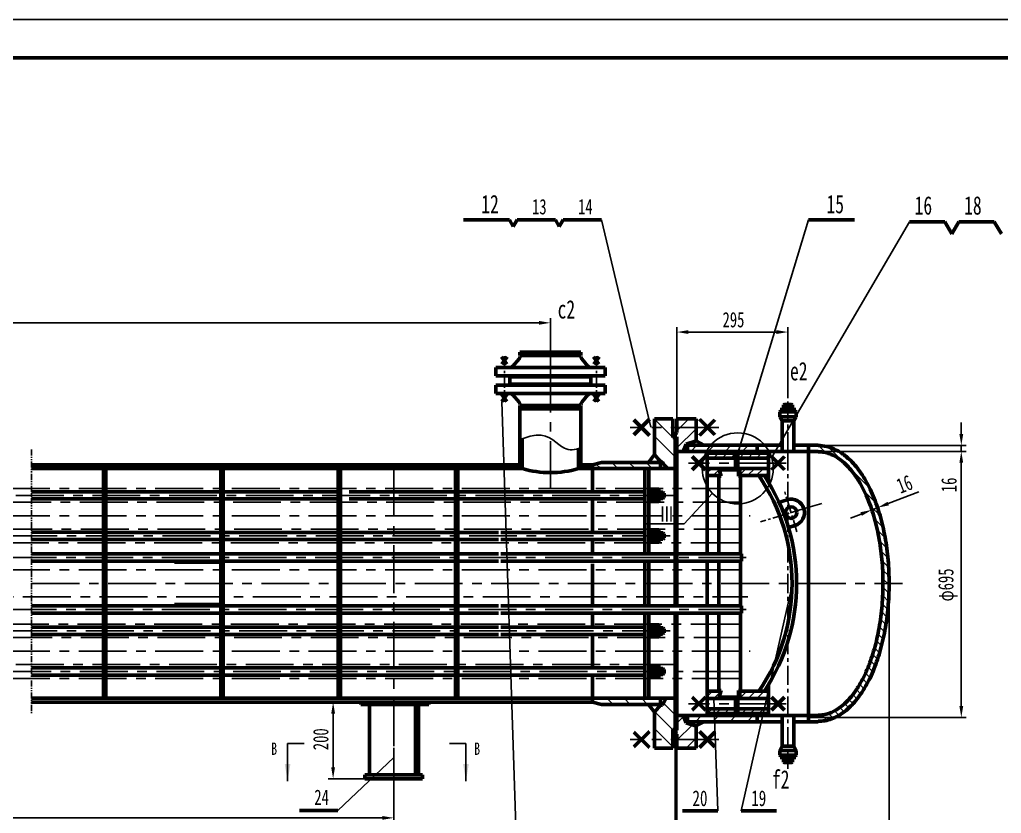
# Model space of a CAD drawing. Header units: millimetres. Extents: x 23903 to 90356, y -5632 to 81432.
# Drawn here: x 27561 to 30123, y 51936 to 54009 of the extents above; entities that cross this region are included whole.
import ezdxf

# ---------------------------------------------------------------- set-up
doc = ezdxf.new("R2010")
doc.units = ezdxf.units.MM
for name, pattern in [('CENTER', [50.8, 31.75, -6.35, 6.35, -6.35]), ('CENTERX2', [4, 2.5, -0.5, 0.5, -0.5]), ('PHANTOM2', [31.75, 15.875, -3.175, 3.175, -3.175, 3.175, -3.175])]:
    doc.linetypes.add(name, pattern=pattern)
doc.layers.get('0').update_dxf_attribs({"lineweight": 60})
doc.layers.get('DEFPOINTS').update_dxf_attribs({"color": 6, "linetype": 'PHANTOM2', "lineweight": 25})
doc.layers.add('CCX', color=3, linetype='Continuous', lineweight=25)
doc.layers.add('DD', color=4, linetype='CENTER', lineweight=25)
doc.styles.add('HZ', font='SIMFANG.TTF', dxfattribs={"width": 0.7})
doc.styles.add('HZ123', font='SIMFANG.TTF', dxfattribs={"width": 0.7, "height": 2.5})
doc.dimstyles.new('ISO-25', dxfattribs={"dimscale": 10, "dimtxt": 4, "dimasz": 3, "dimexe": 1.25, "dimexo": 0, "dimgap": 1.2, "dimtad": 0, "dimdec": 0, "dimtxsty": 'HZ', "dimcen": 2.5, "dimadec": 0, "dimazin": 0, "dimtfac": 1, "dimtdec": 0, "dimtmove": 0, "dimatfit": 3, "dimfxl": 1, "dimarcsym": 0})
doc.dimstyles.new('ISO-25$0', dxfattribs={"dimscale": 10, "dimtxt": 4, "dimasz": 3, "dimexe": 1.25, "dimexo": 0, "dimgap": 1.2, "dimtad": 1, "dimdec": 0, "dimtxsty": 'HZ', "dimcen": 0, "dimclrd": 256, "dimclrt": 256, "dimadec": 0, "dimazin": 0, "dimtfac": 1, "dimtdec": 0, "dimtmove": 0, "dimatfit": 2, "dimfxl": 1, "dimlwd": -1, "dimarcsym": 0})
pattern_1 = [(45, (14806.855, 44000.87), (-11.22532, 11.22532), [])]

# ---------------------------------------------------------------- blocks, each defined once
blk = doc.blocks.new('*D223')
at = {"layer": 'CCX', "color": 0, "lineweight": -2}
for p, q in [((28462.5, 52226.5), (28366.9, 52226.5)), ((28462.5, 52026.5), (28366.9, 52026.5))]:
    blk.add_line(p, q, dxfattribs=at)
at = {"layer": 'CCX'}
blk.add_line((28379.4, 52056.5), (28379.4, 52196.5), dxfattribs=at)
for points in [[(28374.4, 52196.5), (28384.4, 52196.5), (28379.4, 52226.5)], [(28374.4, 52056.5), (28384.4, 52056.5), (28379.4, 52026.5)]]:
    blk.add_solid(points, dxfattribs=at)
at = {"layer": 'DEFPOINTS', "color": 0}
for p in [(28379.4, 52226.5), (28462.5, 52226.5), (28462.5, 52026.5)]:
    blk.add_point(p, dxfattribs=at)
at = {"layer": 'CCX', "insert": (28347.4, 52129.6), "char_height": 40, "attachment_point": 5, "rotation": 90, "style": 'HZ'}
blk.add_mtext('200', dxfattribs=at)
blk = doc.blocks.new('*D225')
at = {"layer": 'CCX', "color": 0, "lineweight": -2}
for p, q in [((29276.5, 52966.5), (29276.5, 53205.5)), ((29566.5, 53020), (29566.5, 53205.5))]:
    blk.add_line(p, q, dxfattribs=at)
at = {"layer": 'CCX'}
blk.add_line((29306.5, 53193), (29536.5, 53193), dxfattribs=at)
for points in [[(29306.5, 53198), (29306.5, 53188), (29276.5, 53193)], [(29536.5, 53198), (29536.5, 53188), (29566.5, 53193)]]:
    blk.add_solid(points, dxfattribs=at)
at = {"layer": 'DEFPOINTS', "color": 0}
for p in [(29566.5, 53193), (29566.5, 53020), (29276.5, 52966.5)]:
    blk.add_point(p, dxfattribs=at)
at = {"layer": 'CCX', "insert": (29424.3, 53225), "char_height": 40, "attachment_point": 5, "style": 'HZ'}
blk.add_mtext('295', dxfattribs=at)
blk = doc.blocks.new('*D210')
at = {"layer": 'CCX', "color": 0, "lineweight": -2}
for p, q in [((29620.5, 52881.5), (30031.4, 52881.5)), ((29620.5, 52186.5), (30031.4, 52186.5))]:
    blk.add_line(p, q, dxfattribs=at)
at = {"layer": 'CCX'}
blk.add_line((30018.9, 52216.5), (30018.9, 52851.5), dxfattribs=at)
for points in [[(30013.9, 52851.5), (30023.9, 52851.5), (30018.9, 52881.5)], [(30013.9, 52216.5), (30023.9, 52216.5), (30018.9, 52186.5)]]:
    blk.add_solid(points, dxfattribs=at)
at = {"layer": 'DEFPOINTS', "color": 0}
for p in [(29620.5, 52881.5), (30018.9, 52881.5), (29620.5, 52186.5)]:
    blk.add_point(p, dxfattribs=at)
at = {"layer": 'CCX', "insert": (29983.9, 52532.6), "char_height": 40, "attachment_point": 5, "rotation": 90, "style": 'HZ'}
blk.add_mtext('φ695', dxfattribs=at)
blk = doc.blocks.new('*D227')
at = {"layer": 'CCX', "color": 0, "lineweight": -2}
for p, q in [((29830.5, 52536.5), (29830.5, 51776.8)), ((29276.5, 52153.5), (29276.5, 51776.8))]:
    blk.add_line(p, q, dxfattribs=at)
at = {"layer": 'CCX'}
blk.add_line((29306.5, 51789.3), (29800.5, 51789.3), dxfattribs=at)
for points in [[(29306.5, 51794.3), (29306.5, 51784.3), (29276.5, 51789.3)], [(29800.5, 51794.3), (29800.5, 51784.3), (29830.5, 51789.3)]]:
    blk.add_solid(points, dxfattribs=at)
at = {"layer": 'DEFPOINTS', "color": 0}
for p in [(29830.5, 52536.5), (29276.5, 52153.5), (29830.5, 51789.3)]:
    blk.add_point(p, dxfattribs=at)
at = {"layer": 'CCX', "insert": (29538.9, 51821.3), "char_height": 40, "attachment_point": 5, "style": 'HZ'}
blk.add_mtext('596', dxfattribs=at)
blk = doc.blocks.new('*D228')
at = {"layer": 'CCX', "color": 0, "lineweight": -2}
for p, q in [((29272, 52155), (29272, 51776.8)), ((29276.5, 52153.5), (29276.5, 51776.8))]:
    blk.add_line(p, q, dxfattribs=at)
at = {"layer": 'CCX'}
for p, q in [((29242, 51789.3), (29136.4, 51789.3)), ((29276.5, 51789.3), (29272, 51789.3)), ((29306.5, 51789.3), (29336.5, 51789.3))]:
    blk.add_line(p, q, dxfattribs=at)
for points in [[(29242, 51794.3), (29242, 51784.3), (29272, 51789.3)], [(29306.5, 51794.3), (29306.5, 51784.3), (29276.5, 51789.3)]]:
    blk.add_solid(points, dxfattribs=at)
at = {"layer": 'DEFPOINTS', "color": 0}
for p in [(29272, 52155), (29276.5, 52153.5), (29272, 51789.3)]:
    blk.add_point(p, dxfattribs=at)
at = {"layer": 'CCX', "insert": (29174.2, 51821.3), "char_height": 40, "attachment_point": 5, "style": 'HZ'}
blk.add_mtext('4.5', dxfattribs=at)
blk = doc.blocks.new('*D206')
at = {"layer": 'CCX'}
for p, q in [((29828.4, 52745.1), (29908, 52775.8)), ((29785.4, 52728.6), (29800.4, 52734.3)), ((29757.4, 52717.8), (29729.4, 52707))]:
    blk.add_line(p, q, dxfattribs=at)
at = {"layer": 'CCX', "color": 0, "lineweight": -2}
for p, q in [((29800.4, 52734.3), (29804.9, 52722.7)), ((29785.4, 52728.6), (29789.9, 52716.9))]:
    blk.add_line(p, q, dxfattribs=at)
at = {"layer": 'CCX'}
for points in [[(29826.6, 52749.8), (29830.2, 52740.5), (29800.4, 52734.3)], [(29755.6, 52722.5), (29759.2, 52713.1), (29785.4, 52728.6)]]:
    blk.add_solid(points, dxfattribs=at)
at = {"layer": 'DEFPOINTS', "color": 0}
for p in [(29800.4, 52734.3), (29800.4, 52734.3), (29785.4, 52728.6)]:
    blk.add_point(p, dxfattribs=at)
at = {"layer": 'CCX', "insert": (29870.7, 52795.7), "char_height": 40, "attachment_point": 5, "rotation": 21.076, "style": 'HZ'}
blk.add_mtext('16', dxfattribs=at)
blk = doc.blocks.new('*D222')
at = {"layer": 'CCX'}
for p, q in [((30018.9, 52926.5), (30018.9, 52956.5)), ((30018.9, 52896.5), (30018.9, 52881.5)), ((30018.9, 52851.5), (30018.9, 52766.2))]:
    blk.add_line(p, q, dxfattribs=at)
at = {"layer": 'CCX', "color": 0, "lineweight": -2}
for p, q in [((29620.5, 52896.5), (30031.4, 52896.5)), ((29620.5, 52881.5), (30031.4, 52881.5))]:
    blk.add_line(p, q, dxfattribs=at)
at = {"layer": 'CCX'}
for points in [[(30013.9, 52926.5), (30023.9, 52926.5), (30018.9, 52896.5)], [(30013.9, 52851.5), (30023.9, 52851.5), (30018.9, 52881.5)]]:
    blk.add_solid(points, dxfattribs=at)
at = {"layer": 'DEFPOINTS', "color": 0}
for p in [(29620.5, 52896.5), (30018.9, 52896.5), (29620.5, 52881.5)]:
    blk.add_point(p, dxfattribs=at)
at = {"layer": 'CCX', "insert": (29986.9, 52793.9), "char_height": 40, "attachment_point": 5, "rotation": 90, "style": 'HZ'}
blk.add_mtext('16', dxfattribs=at)
blk = doc.blocks.new('*D233')
at = {"layer": 'CCX', "color": 0, "lineweight": -2}
for p, q in [((25535.5, 53159.6), (25535.5, 53229.6)), ((28946.5, 53032.5), (28946.5, 53229.6))]:
    blk.add_line(p, q, dxfattribs=at)
at = {"layer": 'CCX'}
blk.add_line((25565.5, 53217.1), (28916.5, 53217.1), dxfattribs=at)
for points in [[(25565.5, 53222.1), (25565.5, 53212.1), (25535.5, 53217.1)], [(28916.5, 53222.1), (28916.5, 53212.1), (28946.5, 53217.1)]]:
    blk.add_solid(points, dxfattribs=at)
at = {"layer": 'DEFPOINTS', "color": 0}
for p in [(28946.5, 53217.1), (25535.5, 53159.6), (28946.5, 53032.5)]:
    blk.add_point(p, dxfattribs=at)
at = {"layer": 'CCX', "insert": (27375.5, 53249.1), "char_height": 40, "attachment_point": 5, "style": 'HZ'}
blk.add_mtext('5100', dxfattribs=at)
blk = doc.blocks.new('*D234')
at = {"layer": 'CCX', "color": 0, "lineweight": -2}
for p, q in [((25202.5, 52095.3), (25202.5, 51911.8)), ((28537.5, 52106.8), (28537.5, 51911.8))]:
    blk.add_line(p, q, dxfattribs=at)
at = {"layer": 'CCX'}
blk.add_line((25232.5, 51924.3), (28507.5, 51924.3), dxfattribs=at)
for points in [[(25232.5, 51929.3), (25232.5, 51919.3), (25202.5, 51924.3)], [(28507.5, 51929.3), (28507.5, 51919.3), (28537.5, 51924.3)]]:
    blk.add_solid(points, dxfattribs=at)
at = {"layer": 'DEFPOINTS', "color": 0}
for p in [(25202.5, 52095.3), (28537.5, 52106.8), (28537.5, 51924.3)]:
    blk.add_point(p, dxfattribs=at)
at = {"layer": 'CCX', "insert": (27044.7, 51956.3), "char_height": 40, "attachment_point": 5, "style": 'HZ'}
blk.add_mtext('5025', dxfattribs=at)

msp = doc.modelspace()

# ---------------------------------------------------------------- hatches: boundary and pattern name
at = {"layer": 'CCX'}
h = msp.add_hatch(dxfattribs=at)
h.set_pattern_fill('ANSI31', color=256, scale=10, angle=90, style=0)
h.set_pattern_definition([(135, (-102.95, 835.698), (-22.45064, -22.45064), [])])
h.paths.add_polyline_path([(29272, 52918), (29266, 52918), (29266, 52944), (29218, 52944), (29218, 52873), (29234, 52854.5), (29239.1, 52854.5), (29249, 52836.5), (29272, 52836.5)])
h.paths.add_polyline_path([(29266, 52966.5), (29218, 52966.5), (29218, 52944), (29266, 52944)])
h.paths.add_polyline_path([(29234, 52852.5), (29080, 52852.5), (29056, 52846.5), (29056, 52836.5), (29234, 52836.5)])
h.paths.add_polyline_path([(29234, 52236.5), (29056, 52236.5), (29056, 52226.5), (29080, 52220.5), (29234, 52220.5)])
h.paths.add_polyline_path([(29272, 52236.5), (29249, 52236.5), (29239.1, 52218.5), (29234, 52218.5), (29218, 52199.9), (29218, 52129), (29266, 52129), (29266, 52155), (29272, 52155)])
h.paths.add_polyline_path([(29266, 52129), (29218, 52129), (29218, 52106.5), (29266, 52106.5)])
h = msp.add_hatch(dxfattribs=at)
h.set_pattern_fill('ANSI31', color=256, scale=10, style=0)
h.set_pattern_definition([(45, (-102.95, 835.698), (-22.45064, 22.45064), [])])
h.paths.add_polyline_path([(29326.5, 52129), (29276.5, 52129), (29276.5, 52106.5), (29326.5, 52106.5)])
h.paths.add_polyline_path([(29326.5, 52164.5), (29300.9, 52172.5), (29293.2, 52191.4), (29276.5, 52191.4), (29276.5, 52153.5), (29270.5, 52153.5), (29270.5, 52148.5), (29276.5, 52142.5), (29276.5, 52129), (29326.5, 52129)])
h.paths.add_polyline_path([(29374.6, 52191.4), (29304.5, 52191.4), (29304.5, 52175.4), (29375.1, 52175.4)])
h.paths.add_polyline_path([(29486.5, 52191.4), (29374.6, 52191.4), (29375.1, 52175.4), (29486.5, 52175.4)])
h.paths.add_polyline_path([(29326.5, 52966.5), (29276.5, 52966.5), (29276.5, 52944), (29326.5, 52944)])
h.paths.add_polyline_path([(29326.5, 52944), (29276.5, 52944), (29276.5, 52930.5), (29270.5, 52924.5), (29270.5, 52919.5), (29276.5, 52919.5), (29276.5, 52881.5), (29293.2, 52881.5), (29300.9, 52900.5), (29326.5, 52908.5)])
h.paths.add_polyline_path([(29365.1, 52897.5), (29304.5, 52897.5), (29304.5, 52881.5), (29354, 52881.5, -0.052558)])
h.paths.add_polyline_path([(29486.5, 52897.5), (29365.1, 52897.5, 0.052558), (29354, 52881.5), (29486.5, 52881.5)])
h = msp.add_hatch(dxfattribs=at)
h.set_pattern_fill('ANSI31', color=256, scale=5, angle=90, style=0)
h.set_pattern_definition([(135, (-102.951, 835.698), (-11.22532, -11.22532), [])])
edge = h.paths.add_edge_path()
edge.add_spline(control_points=[(29645.5, 52192.5), (29650, 52192.5), (29654.5, 52192.9), (29668.2, 52195.1), (29677.5, 52198.3), (29692.8, 52206.2), (29699, 52210.2), (29711, 52219.5), (29716.9, 52224.9), (29728.5, 52237.1), (29734.1, 52243.8), (29744.9, 52258.7), (29750.2, 52266.8), (29760.1, 52284.1), (29764.9, 52293.4), (29773.8, 52313), (29778, 52323.3), (29787.7, 52350.4), (29792.9, 52367.8), (29801.6, 52404), (29805.2, 52422.9), (29810.7, 52461.7), (29812.6, 52481.5), (29814.6, 52521.6), (29814.7, 52541.9), (29813.3, 52582.1), (29811.6, 52602.1), (29806.7, 52641.1), (29803.4, 52660.2), (29795.1, 52696.9), (29790.2, 52714.5), (29778.9, 52747.7), (29772.6, 52763.3), (29758.7, 52792), (29751.1, 52805.1), (29735, 52828.4), (29726.5, 52838.5), (29711.5, 52853.1), (29705.1, 52858.3), (29692.2, 52867.2), (29685.6, 52870.7), (29674.2, 52875.5), (29669.4, 52877.1), (29659.7, 52879.4), (29654.9, 52880.1), (29648.5, 52880.4), (29647, 52880.5), (29645.5, 52880.5)], knot_values=[0, 0, 0, 0, 0.082756, 0.082756, 0.253847, 0.253847, 0.369412, 0.369412, 0.484977, 0.484977, 0.600542, 0.600542, 0.716108, 0.716108, 0.831673, 0.831673, 0.947238, 0.947238, 1.121518, 1.121518, 1.295799, 1.295799, 1.470079, 1.470079, 1.64436, 1.64436, 1.81864, 1.81864, 1.992921, 1.992921, 2.167201, 2.167201, 2.341482, 2.341482, 2.515762, 2.515762, 2.690043, 2.690043, 2.812545, 2.812545, 2.935048, 2.935048, 3.024275, 3.024275, 3.113502, 3.113502, 3.141593, 3.141593, 3.141593, 3.141593], degree=3, periodic=0)
edge.add_spline(control_points=[(29645.5, 52176.5), (29651.3, 52176.5), (29657.1, 52177), (29668.7, 52179.1), (29674.4, 52180.6), (29685.7, 52184.7), (29691.3, 52187.3), (29707.1, 52196), (29717.1, 52203.4), (29736.1, 52221.2), (29745.2, 52231.7), (29762.3, 52255.6), (29770.4, 52269.1), (29785.3, 52298.7), (29792, 52314.7), (29804, 52348.8), (29809.2, 52366.8), (29818, 52404.3), (29821.6, 52423.8), (29827, 52463.7), (29828.8, 52484.2), (29830.7, 52525.3), (29830.7, 52546.1), (29829, 52587.2), (29827.2, 52607.7), (29821.9, 52647.6), (29818.3, 52667.2), (29809.6, 52704.8), (29804.4, 52722.8), (29792.5, 52757), (29785.8, 52773.1), (29771, 52802.8), (29763, 52816.4), (29745.6, 52840.8), (29736.4, 52851.5), (29719.4, 52867.4), (29712, 52873.3), (29696.6, 52883.1), (29688.7, 52887.1), (29672.5, 52893.1), (29664.3, 52895), (29652.5, 52896.3), (29649, 52896.5), (29645.5, 52896.5)], knot_values=[0, 0, 0, 0, 0.089618, 0.089618, 0.179236, 0.179236, 0.268854, 0.268854, 0.438635, 0.438635, 0.608415, 0.608415, 0.782984, 0.782984, 0.957552, 0.957552, 1.132121, 1.132121, 1.30669, 1.30669, 1.481258, 1.481258, 1.655827, 1.655827, 1.830395, 1.830395, 2.004964, 2.004964, 2.179532, 2.179532, 2.354101, 2.354101, 2.52867, 2.52867, 2.703238, 2.703238, 2.831403, 2.831403, 2.959567, 2.959567, 3.087732, 3.087732, 3.141593, 3.141593, 3.141593, 3.141593], degree=3, periodic=0)
h = msp.add_hatch(dxfattribs=at)
h.set_pattern_fill('ANSI31', color=256, scale=5, style=0)
h.set_pattern_definition(pattern_1)
h.paths.add_polyline_path([(29392, 52255), (29356, 52255), (29356, 52236), (29430, 52236), (29430, 52239.5), (29387, 52239.5)])
h.paths.add_polyline_path([(29430, 52209), (29356, 52209), (29356, 52196.5), (29430, 52196.5)])
h.paths.add_polyline_path([(29430, 52876.5), (29356, 52876.5), (29356, 52864), (29430, 52864)])
h.paths.add_polyline_path([(29387, 52833.5), (29430, 52833.5), (29430, 52837), (29356, 52837), (29356, 52818), (29392, 52818)])
h = msp.add_hatch(dxfattribs=at)
h.set_pattern_fill('ANSI31', color=256, scale=5, style=0)
h.set_pattern_definition(pattern_1)
h.paths.add_polyline_path([(29515.5, 52876.5), (29435.5, 52876.5), (29435.5, 52864), (29515.5, 52864)])
h.paths.add_polyline_path([(29515.5, 52837), (29465.5, 52837), (29465.5, 52818), (29515.5, 52818)])
h.paths.add_polyline_path([(29465.5, 52837), (29435.5, 52837), (29435.5, 52835.5), (29440.5, 52835.5), (29440.5, 52818), (29465.5, 52818)])
h.paths.add_polyline_path([(29515.5, 52209), (29435.5, 52209), (29435.5, 52196.5), (29515.5, 52196.5)])
h.paths.add_polyline_path([(29515.5, 52255), (29465.5, 52255), (29465.5, 52236), (29515.5, 52236)])
h.paths.add_polyline_path([(29465.5, 52255), (29440.5, 52255), (29440.5, 52237.5), (29435.5, 52237.5), (29435.5, 52236), (29465.5, 52236)])

# ---------------------------------------------------------------- linework, layer by layer
for p, q in [((24153.4, 53908.9), (32213.4, 53908.9)), ((28719.5, 53486), (28839.5, 53486)), ((28839.5, 53486), (28849.6, 53468.5)), ((28849.6, 53468.5), (28859.7, 53486)), ((28859.7, 53486), (28959.7, 53486)), ((28959.7, 53486), (28969.8, 53468.5)), ((28969.8, 53468.5), (28979.9, 53486)), ((28979.9, 53486), (29079.9, 53486)), ((29620.5, 53486), (29740.5, 53486)), ((29976, 53480.8), (29994.3, 53449.1)), ((30012.6, 53480.8), (29994.3, 53449.1)), ((30105.1, 53480.8), (30123.5, 53449.1)), ((28867, 53140.4), (29026, 53140.4)), ((28867, 53140.4), (28867, 53131.5)), ((29026, 53140.4), (29026, 53131.5)), ((28819.1, 53128.2), (28833.1, 53109.3)), ((28834, 53128.4), (28819.8, 53109.3)), ((28848.5, 53104), (28864.6, 53123.1)), ((28867, 53131.5), (29026, 53131.5)), ((29044.4, 53104), (29028.3, 53123.1)), ((29059, 53128.4), (29073.1, 53109.3)), ((29073.9, 53128.2), (29059.8, 53109.3)), ((29089, 53100.5), (28804, 53100.5)), ((28804, 53078.5), (28804, 53100.5)), ((29089, 53078.5), (29089, 53100.5)), ((28804, 53078.5), (29089, 53078.5)), ((28841, 53076.5), (28841, 53078.5)), ((28841, 53076.5), (29052, 53076.5)), ((28841, 53076.5), (28841, 53056.5)), ((29052, 53076.5), (29052, 53078.5)), ((29052, 53076.5), (29052, 53056.5)), ((28804, 53054.5), (28804, 53032.5)), ((28804, 53054.5), (29089, 53054.5)), ((28841, 53056.5), (29052, 53056.5)), ((28841, 53056.5), (28841, 53054.5)), ((28841, 53056.5), (28841, 53054.5)), ((29052, 53056.5), (29052, 53054.5)), ((29089, 53054.5), (29089, 53032.5)), ((29089, 53032.5), (28804, 53032.5)), ((28819.1, 53030.5), (28833.1, 53011.6)), ((28834, 53030.7), (28819.8, 53011.6)), ((28848.5, 53028.9), (28864.6, 53009.9)), ((29044.4, 53028.9), (29028.3, 53009.9)), ((29059, 53030.7), (29073.1, 53011.6)), ((29073.9, 53030.5), (29059.8, 53011.6)), ((28867, 53001.5), (28867, 52836.5)), ((28867, 53001.5), (29026, 53001.5)), ((28867, 52992.6), (29026, 52992.6)), ((29026, 53001.5), (29026, 52836.5)), ((29546.8, 52986.5), (29545, 52984.8)), ((29546.8, 52986.5), (29586.2, 52986.5)), ((29550.2, 52995.1), (29554.5, 52995.1)), ((29550.2, 52995.1), (29566.5, 52995.1)), ((29550.2, 52986.5), (29550.2, 52995.1)), ((29554.5, 52995.1), (29554.5, 53002.8)), ((29557.5, 53003.7), (29575.5, 53003.7)), ((29560.5, 53002.8), (29560.5, 52995.1)), ((29582.8, 52995.1), (29566.5, 52995.1)), ((29572.5, 53002.8), (29572.5, 52995.1)), ((29578.5, 52995.1), (29578.5, 53002.8)), ((29582.8, 52995.1), (29578.5, 52995.1)), ((29582.8, 52986.5), (29582.8, 52995.1)), ((29586.2, 52986.5), (29587.9, 52984.8)), ((29205.2, 52965.2), (29164.4, 52924.5)), ((29205.2, 52922.8), (29164.4, 52963.5)), ((29218, 52966.5), (29218, 52873)), ((29266, 52966.5), (29218, 52966.5)), ((29266, 52966.5), (29266, 52918)), ((29276.5, 52966.5), (29326.5, 52966.5)), ((29276.5, 52966.5), (29276.5, 52930.5)), ((29326.5, 52966.5), (29326.5, 52908.5)), ((29335.3, 52965.2), (29376, 52924.5)), ((29335.3, 52922.8), (29376, 52963.5)), ((29545, 52984.8), (29587.9, 52984.8)), ((29545, 52984.8), (29545, 52972)), ((29545, 52972), (29587.9, 52972)), ((29551, 52960.8), (29545, 52972)), ((29581.9, 52960.8), (29587.9, 52972)), ((29587.9, 52984.8), (29587.9, 52972)), ((29551, 52960.8), (29581.9, 52960.8)), ((29551, 52960.8), (29551, 52881.3)), ((29581.9, 52960.8), (29581.9, 52881.5)), ((28873, 52914.7), (28873, 52836.5)), ((29272, 52918), (29266, 52918)), ((29270.5, 52924.5), (29276.5, 52930.5)), ((29270.5, 52924.5), (29270.5, 52918)), ((29276.5, 52919.5), (29270.5, 52919.5)), ((29272, 52919.5), (29272, 52536.5)), ((29276.5, 52919.5), (29276.5, 52536.5)), ((29020, 52888.7), (29020, 52836.5)), ((29276.5, 52886.5), (29272, 52886.5)), ((29300.9, 52900.5), (29293.2, 52881.5)), ((29300.9, 52900.5), (29295.2, 52886.5)), ((29300.9, 52900.5), (29327.4, 52908.8)), ((29551, 52897.5), (29304.5, 52897.5)), ((29304.5, 52897.5), (29304.5, 52881.5)), ((29327.1, 52908.7), (29347.5, 52897.5)), ((29486.5, 52897.5), (29486.5, 52876.5)), ((29645.5, 52897.5), (29581.9, 52897.5)), ((29620.5, 52896.5), (29620.5, 52176.5)), ((29218, 52873), (29202.2, 52852.5)), ((29234, 52854.5), (29218, 52873)), ((29645.5, 52881.5), (29276.5, 52881.5)), ((29316.9, 52833.4), (29351.1, 52867.6)), ((29351.1, 52833.4), (29316.9, 52867.6)), ((29356, 52876.5), (29430, 52876.5)), ((29356, 52616.9), (29356, 52876.5)), ((29356, 52864), (29430, 52864)), ((29430, 52833.5), (29430, 52876.5)), ((29435.5, 52876.5), (29515.5, 52876.5)), ((29435.5, 52876.5), (29435.5, 52833.5)), ((29435.5, 52864), (29515.5, 52864)), ((29515.5, 52876.5), (29515.5, 52801.2)), ((29523.4, 52833.4), (29557.7, 52867.6)), ((29557.7, 52833.4), (29523.4, 52867.6)), ((27592.3, 52846.5), (28867, 52846.5)), ((27592.3, 52836.5), (28873, 52836.5)), ((27780.5, 52835), (27780.5, 52659.8)), ((27780.5, 52834.5), (27780.5, 52239)), ((27780.5, 52834.5), (27780.5, 52239)), ((27780.5, 52834.5), (27786.5, 52834.5)), ((27780.5, 52834.5), (27780.5, 52239)), ((27780.5, 52834.5), (27780.5, 52239)), ((27786.5, 52834.5), (27786.5, 52239)), ((27786.5, 52834.5), (27786.5, 52239)), ((27786.5, 52834.5), (27786.5, 52239)), ((27786.5, 52834.5), (27786.5, 52239)), ((28086.5, 52835), (28086.5, 52659.8)), ((28086.5, 52834.5), (28086.5, 52239)), ((28086.5, 52834.5), (28086.5, 52239)), ((28086.5, 52834.5), (28092.5, 52834.5)), ((28086.5, 52834.5), (28086.5, 52239)), ((28086.5, 52834.5), (28086.5, 52239)), ((28092.5, 52834.5), (28092.5, 52239)), ((28092.5, 52834.5), (28092.5, 52239)), ((28092.5, 52834.5), (28092.5, 52239)), ((28092.5, 52834.5), (28092.5, 52239)), ((28392.5, 52835), (28392.5, 52659.8)), ((28392.5, 52834.5), (28392.5, 52239)), ((28392.5, 52834.5), (28392.5, 52239)), ((28392.5, 52834.5), (28392.5, 52239)), ((28392.5, 52834.5), (28392.5, 52239)), ((28398.5, 52834.5), (28398.5, 52239)), ((28398.5, 52834.5), (28398.5, 52239)), ((28398.5, 52834.5), (28398.5, 52239)), ((28398.5, 52834.5), (28398.5, 52239)), ((28698.5, 52834.5), (28698.5, 52239)), ((28698.5, 52834.5), (28698.5, 52239)), ((28698.5, 52834.5), (28698.5, 52239)), ((28698.5, 52834.5), (28698.5, 52239)), ((28698.5, 52834.5), (28698.5, 52239)), ((28704.5, 52834.5), (28704.5, 52239)), ((28704.5, 52834.5), (28704.5, 52239)), ((28704.5, 52834.5), (28704.5, 52239)), ((28704.5, 52834.5), (28704.5, 52239)), ((28704.5, 52834.5), (28704.5, 52239)), ((28867, 52846.5), (28715.4, 52846.5)), ((28873, 52836.5), (28715.4, 52836.5)), ((29272, 52836.5), (29020, 52836.5)), ((29020, 52836.5), (29272, 52836.5)), ((29020, 52836.5), (29056, 52836.5)), ((29056, 52846.5), (29026, 52846.5)), ((29026, 52846.5), (29056, 52846.5)), ((29056, 52846.5), (29026, 52846.5)), ((29026, 52846.5), (29056, 52846.5)), ((29056, 52846.5), (29026, 52846.5)), ((29026, 52846.5), (29056, 52846.5)), ((29056, 52846.5), (29080, 52852.5)), ((29056, 52846.5), (29080, 52852.5)), ((29056, 52846.5), (29056, 52836.5)), ((29056, 52846.5), (29056, 52836.5)), ((29056, 52836.5), (29056, 52776.1)), ((29080, 52852.5), (29234, 52852.5)), ((29193, 52669.7), (29193, 52836.5)), ((29203, 52659.8), (29203, 52836.5)), ((29234, 52854.5), (29239.1, 52854.5)), ((29234, 52854.5), (29234, 52836.5)), ((29239.1, 52854.5), (29249, 52836.5)), ((29356, 52837), (29430, 52837)), ((29387, 52833.5), (29392.5, 52816.5)), ((29440.5, 52833.5), (29387, 52833.5)), ((29435.5, 52837), (29515.5, 52837)), ((29435.5, 52835.5), (29440.5, 52835.5)), ((29437.5, 52833.5), (29437.5, 52816.5)), ((29440.5, 52835.5), (29440.5, 52816.5)), ((28704.5, 52816.5), (28704.5, 52616.9)), ((29392, 52818), (29356, 52818)), ((29386.5, 52816.5), (29386.5, 52616.9)), ((29392.5, 52816.5), (29386.5, 52816.5)), ((29515.5, 52818), (29437.5, 52818)), ((29442.5, 52816.5), (29437.5, 52816.5)), ((29442.5, 52818), (29442.5, 52684.8)), ((29442.5, 52816.5), (29442.5, 52616.9)), ((29203, 52750.8), (29203, 52782.3)), ((29203, 52782.3), (29229.6, 52782.3)), ((29229.6, 52782.3), (29229.6, 52750.8)), ((27780.5, 52776.1), (27592.3, 52776.1)), ((27780.5, 52757.1), (27592.3, 52757.1)), ((27903.5, 52776.1), (27786.5, 52776.1)), ((27903.5, 52757.1), (27786.5, 52757.1)), ((28086.5, 52776.1), (27809.5, 52776.1)), ((28086.5, 52757.1), (27809.5, 52757.1)), ((28209.5, 52776.1), (28092.5, 52776.1)), ((28209.5, 52757.1), (28092.5, 52757.1)), ((28392.5, 52776.1), (28115.5, 52776.1)), ((28392.5, 52757.1), (28115.5, 52757.1)), ((28698.5, 52776.1), (28421.5, 52776.1)), ((28698.5, 52757.1), (28421.5, 52757.1)), ((28867, 52776.1), (28704.5, 52776.1)), ((28867, 52757.1), (28704.5, 52757.1)), ((29193, 52776.1), (28835.5, 52776.1)), ((29193, 52757.1), (28835.5, 52757.1)), ((29056, 52757.1), (29056, 52724.6)), ((29228.9, 52773.2), (29202.2, 52773.2)), ((29229.6, 52760), (29203, 52760)), ((29240.3, 52774.6), (29240.3, 52758.6)), ((29240.3, 52774.6), (29243, 52771.9)), ((29240.3, 52758.6), (29243, 52761.3)), ((29243, 52771.9), (29243, 52761.3)), ((29056, 52749), (29056, 52665.7)), ((29203, 52750.8), (29229.6, 52750.8)), ((29203, 52750.8), (29229.6, 52750.8)), ((29564.5, 52755), (29541.9, 52748.2)), ((29584.7, 52688), (29567.9, 52682.9)), ((27780.5, 52670), (27592.3, 52670)), ((27903.5, 52669.7), (27786.5, 52669.7)), ((28086.5, 52669.7), (27809.5, 52669.7)), ((28209.5, 52669.7), (28092.5, 52669.7)), ((28392.5, 52669.7), (28115.5, 52669.7)), ((28515.5, 52669.7), (28398.5, 52669.7)), ((28698.5, 52669.7), (28421.5, 52669.7)), ((28811, 52669.7), (28704.5, 52669.7)), ((28755, 52669.7), (28704.5, 52669.7)), ((28867, 52669.7), (28817, 52669.7)), ((28835.5, 52669.7), (29193, 52669.7)), ((29193, 52673), (29193, 52648)), ((29193, 52616.9), (29193, 52659.8)), ((29228.9, 52667.1), (29202.2, 52667.1)), ((29203, 52644.7), (29203, 52676.2)), ((29203, 52676.2), (29229.6, 52676.2)), ((29203, 52616.9), (29203, 52659.8)), ((29229.6, 52653.9), (29203, 52653.9)), ((29229.6, 52676.2), (29229.6, 52644.7)), ((29240.3, 52668.5), (29240.3, 52652.5)), ((29240.3, 52668.5), (29243, 52665.8)), ((29240.3, 52652.5), (29243, 52655.2)), ((29243, 52665.8), (29243, 52655.2)), ((29272, 52659.8), (29272, 52616.9)), ((29276.5, 52659.8), (29276.5, 52616.9)), ((29356, 52616.9), (29356, 52659.8)), ((29386.5, 52659.8), (29386.5, 52613.9)), ((29442.5, 52659.8), (29442.5, 52616.9)), ((29442.5, 52659.8), (29442.5, 52613.9)), ((27780.5, 52651), (27592.3, 52651)), ((27903.5, 52651), (27786.5, 52651)), ((28086.5, 52651), (27809.5, 52651)), ((28209.5, 52651), (28092.5, 52651)), ((28392.5, 52651), (28115.5, 52651)), ((28515.5, 52651), (28398.5, 52651)), ((28698.5, 52651), (28421.5, 52651)), ((28811, 52651), (28704.5, 52651)), ((28755, 52651), (28704.5, 52651)), ((28867, 52651), (28817, 52651)), ((28835.5, 52651), (29193, 52651)), ((29056, 52647), (29056, 52612.9)), ((29203, 52644.7), (29229.6, 52644.7)), ((29203, 52644.7), (29229.6, 52644.7)), ((27780.5, 52613.9), (27592.3, 52613.9)), ((27780.5, 52613.9), (27659.5, 52613.9)), ((28086.5, 52613.9), (27786.5, 52613.9)), ((28086.5, 52613.9), (27965.5, 52613.9)), ((28392.5, 52613.9), (28092.5, 52613.9)), ((28698.5, 52613.9), (28398.5, 52613.9)), ((28811, 52613.9), (28704.5, 52613.9)), ((29445.5, 52613.9), (28817, 52613.9)), ((29445.5, 52613.9), (29445.5, 52594.9)), ((27780.5, 52594.9), (27592.3, 52594.9)), ((27780.5, 52594.9), (27659.5, 52594.9)), ((28086.5, 52594.9), (27786.5, 52594.9)), ((28086.5, 52591.9), (27965.5, 52591.9)), ((28392.5, 52594.9), (28092.5, 52594.9)), ((28698.5, 52594.9), (28398.5, 52594.9)), ((28811, 52594.9), (28704.5, 52594.9)), ((29193, 52594.9), (28817, 52594.9)), ((29056, 52587.9), (29056, 52477.1)), ((29193, 52594.9), (29445.5, 52594.9)), ((29193, 52591.9), (29193, 52481.1)), ((29203, 52591.9), (29203, 52481.1)), ((29203, 52591.9), (29203, 52591.9)), ((29272, 52481.1), (29272, 52591.9)), ((29276.5, 52591.9), (29276.5, 52481.1)), ((29356, 52481.1), (29356, 52591.9)), ((29356, 52559.1), (29356, 52591.9)), ((29386.5, 52594.9), (29386.5, 52481.1)), ((29386.5, 52591.9), (29386.5, 52559.1)), ((29442.5, 52594.9), (29442.5, 52536.5)), ((29442.5, 52591.9), (29442.5, 52559.1)), ((29056, 52477.1), (29056, 52536.8)), ((29442.5, 52478.1), (29442.5, 52536.5)), ((29442.5, 52481.1), (29442.5, 52531.5)), ((27780.5, 52478.1), (27592.3, 52478.1)), ((27780.5, 52478.1), (27659.5, 52478.1)), ((28086.5, 52478.1), (27786.5, 52478.1)), ((28086.5, 52481.1), (27965.5, 52481.1)), ((28392.5, 52478.1), (28092.5, 52478.1)), ((28698.5, 52478.1), (28398.5, 52478.1)), ((28811, 52478.1), (28704.5, 52478.1)), ((29193, 52478.1), (28817, 52478.1)), ((29193, 52478.1), (29445.5, 52478.1)), ((29203, 52481.1), (29203, 52481.1)), ((29445.5, 52459.1), (29445.5, 52478.1)), ((27780.5, 52459.1), (27592.3, 52459.1)), ((27780.5, 52459.1), (27659.5, 52459.1)), ((28086.5, 52459.1), (27786.5, 52459.1)), ((28086.5, 52459.1), (27965.5, 52459.1)), ((28392.5, 52459.1), (28092.5, 52459.1)), ((28698.5, 52459.1), (28398.5, 52459.1)), ((28811, 52459.1), (28704.5, 52459.1)), ((29445.5, 52459.1), (28817, 52459.1)), ((29056, 52418), (29056, 52459.1)), ((29193, 52456.1), (29193, 52413.2)), ((29203, 52456.1), (29203, 52413.2)), ((29272, 52155), (29272, 52459.1)), ((29272, 52413.2), (29272, 52456.1)), ((29276.5, 52459.1), (29276.5, 52153.5)), ((29276.5, 52413.2), (29276.5, 52456.1)), ((29356, 52332.7), (29356, 52456.1)), ((29356, 52456.1), (29356, 52413.2)), ((29386.5, 52413.2), (29386.5, 52459.1)), ((29386.5, 52456.1), (29386.5, 52332.7)), ((29442.5, 52413.2), (29442.5, 52459.1)), ((29442.5, 52413.2), (29442.5, 52456.1)), ((29442.5, 52332.7), (29442.5, 52456.1)), ((29442.5, 52413.2), (29442.5, 52456.1)), ((29193, 52399.9), (29193, 52424.9)), ((29203, 52428.2), (29203, 52396.7)), ((29203, 52428.2), (29229.6, 52428.2)), ((29203, 52428.2), (29229.6, 52428.2)), ((29229.6, 52396.7), (29229.6, 52428.2)), ((27780.5, 52422), (27592.3, 52422)), ((27780.5, 52403), (27592.3, 52403)), ((27903.5, 52422), (27786.5, 52422)), ((27903.5, 52403.3), (27786.5, 52403.3)), ((28086.5, 52422), (27809.5, 52422)), ((28086.5, 52403.3), (27809.5, 52403.3)), ((28209.5, 52422), (28092.5, 52422)), ((28209.5, 52403.3), (28092.5, 52403.3)), ((28392.5, 52422), (28115.5, 52422)), ((28392.5, 52403.3), (28115.5, 52403.3)), ((28515.5, 52422), (28398.5, 52422)), ((28515.5, 52403.3), (28398.5, 52403.3)), ((28698.5, 52422), (28421.5, 52422)), ((28698.5, 52403.3), (28421.5, 52403.3)), ((28811, 52422), (28704.5, 52422)), ((28755, 52422), (28704.5, 52422)), ((28811, 52403.3), (28704.5, 52403.3)), ((28755, 52403.3), (28704.5, 52403.3)), ((28867, 52422), (28817, 52422)), ((28867, 52403.3), (28817, 52403.3)), ((28835.5, 52422), (29193, 52422)), ((28835.5, 52403.3), (29193, 52403.3)), ((29056, 52316), (29056, 52399.3)), ((29193, 52403.3), (29193, 52236.5)), ((29228.9, 52405.9), (29202.2, 52405.9)), ((29229.6, 52419.1), (29203, 52419.1)), ((29240.3, 52404.5), (29240.3, 52420.5)), ((29240.3, 52420.5), (29243, 52417.8)), ((29240.3, 52404.5), (29243, 52407.2)), ((29243, 52407.2), (29243, 52417.8)), ((29203, 52396.7), (29203, 52236.5)), ((29203, 52396.7), (29229.6, 52396.7)), ((29356, 52196.5), (29356, 52388.2)), ((29386.5, 52388.2), (29386.5, 52255)), ((29442.5, 52256.5), (29442.5, 52388.2)), ((29056, 52315.9), (29056, 52348.3)), ((29203, 52322.2), (29203, 52290.7)), ((29203, 52322.2), (29229.6, 52322.2)), ((29203, 52322.2), (29229.6, 52322.2)), ((29229.6, 52290.7), (29229.6, 52322.2)), ((27780.5, 52316), (27592.3, 52316)), ((27780.5, 52297), (27592.3, 52297)), ((27903.5, 52316), (27786.5, 52316)), ((27903.5, 52297), (27786.5, 52297)), ((28086.5, 52316), (27809.5, 52316)), ((28086.5, 52297), (27809.5, 52297)), ((28209.5, 52316), (28092.5, 52316)), ((28209.5, 52297), (28092.5, 52297)), ((28392.5, 52316), (28115.5, 52316)), ((28392.5, 52297), (28115.5, 52297)), ((28515.5, 52316), (28398.5, 52316)), ((28515.5, 52297), (28398.5, 52297)), ((28698.5, 52316), (28421.5, 52316)), ((28698.5, 52297), (28421.5, 52297)), ((28867, 52316), (28704.5, 52316)), ((28867, 52297), (28704.5, 52297)), ((29193, 52316), (28835.5, 52316)), ((29193, 52297), (28835.5, 52297)), ((29056, 52236.5), (29056, 52296.9)), ((29228.9, 52299.9), (29202.2, 52299.9)), ((29229.6, 52313.1), (29203, 52313.1)), ((29240.3, 52298.5), (29240.3, 52314.5)), ((29240.3, 52314.5), (29243, 52311.8)), ((29240.3, 52298.5), (29243, 52301.2)), ((29243, 52301.2), (29243, 52311.8)), ((29203, 52290.7), (29229.6, 52290.7)), ((29515.5, 52196.5), (29515.5, 52271.7)), ((29392, 52255), (29356, 52255)), ((29392.5, 52256.5), (29386.5, 52256.5)), ((29387, 52239.5), (29392.5, 52256.5)), ((29442.5, 52256.5), (29437.5, 52256.5)), ((29437.5, 52239.5), (29437.5, 52256.5)), ((29515.5, 52255), (29437.5, 52255)), ((29440.5, 52237.5), (29440.5, 52256.5)), ((27592.3, 52236.5), (28864, 52236.5)), ((27592.3, 52226.5), (28858, 52226.5)), ((27780.5, 52239), (27786.5, 52239)), ((27780.5, 52239), (27786.5, 52239)), ((28086.5, 52239), (28092.5, 52239)), ((28086.5, 52239), (28092.5, 52239)), ((28392.5, 52239), (28398.5, 52239)), ((28392.5, 52239), (28398.5, 52239)), ((28452, 52220.5), (28452, 52226.5)), ((28629.4, 52220.5), (28452, 52220.5)), ((28474.5, 52220.5), (28474.5, 52036.5)), ((28594.5, 52220.5), (28594.5, 52036.5)), ((28602.5, 52220.5), (28602.5, 52036.5)), ((28629.4, 52220.5), (28629.4, 52226.5)), ((28698.5, 52239), (28704.5, 52239)), ((28698.5, 52239), (28704.5, 52239)), ((28698.5, 52239), (28704.5, 52239)), ((28698.5, 52239), (28704.5, 52239)), ((29056, 52236.5), (28715.4, 52236.5)), ((29056, 52226.5), (28715.4, 52226.5)), ((29116.5, 52236.5), (29020, 52236.5)), ((29020, 52236.5), (29272, 52236.5)), ((29272, 52236.5), (29040, 52236.5)), ((29056, 52236.5), (29056, 52226.5)), ((29056, 52226.5), (29080, 52220.5)), ((29080, 52220.5), (29234, 52220.5)), ((29218, 52199.9), (29202.2, 52220.5)), ((29234, 52218.5), (29218, 52199.9)), ((29234, 52218.5), (29234, 52236.5)), ((29234, 52218.5), (29239.1, 52218.5)), ((29239.1, 52218.5), (29249, 52236.5)), ((29351.1, 52239.6), (29316.9, 52205.4)), ((29316.9, 52239.6), (29351.1, 52205.4)), ((29356, 52236), (29430, 52236)), ((29440.5, 52239.5), (29387, 52239.5)), ((29430, 52239.5), (29430, 52196.5)), ((29435.5, 52196.5), (29435.5, 52239.5)), ((29435.5, 52237.5), (29440.5, 52237.5)), ((29435.5, 52236), (29515.5, 52236)), ((29557.7, 52239.6), (29523.4, 52205.4)), ((29523.4, 52239.6), (29557.7, 52205.4)), ((29218, 52106.5), (29218, 52199.9)), ((29356, 52209), (29430, 52209)), ((29356, 52196.5), (29430, 52196.5)), ((29435.5, 52209), (29515.5, 52209)), ((29435.5, 52196.5), (29515.5, 52196.5)), ((29486.5, 52175.4), (29486.5, 52196.5)), ((29645.5, 52192.5), (29645.5, 52191.4)), ((29218, 52106.5), (29218, 52187.8)), ((29276.5, 52186.5), (29272, 52186.5)), ((29276.5, 52186.5), (29272, 52186.5)), ((29566.5, 52191.4), (29276.5, 52191.4)), ((29300.9, 52172.5), (29293.2, 52191.4)), ((29300.9, 52172.5), (29327.4, 52164.2)), ((29304.5, 52175.4), (29304.5, 52191.4)), ((29551, 52175.4), (29304.5, 52175.4)), ((29327.1, 52164.3), (29347.5, 52175.4)), ((29551, 52111.7), (29551, 52191.4)), ((29645.5, 52191.4), (29566.5, 52191.4)), ((29581.9, 52111.7), (29581.9, 52191.4)), ((29645.5, 52175.4), (29581.9, 52175.4)), ((29645.5, 52176.5), (29645.5, 52175.4)), ((29205.2, 52150.2), (29164.4, 52109.5)), ((29205.2, 52150.2), (29164.4, 52109.5)), ((29205.2, 52107.8), (29164.4, 52148.5)), ((29205.2, 52107.8), (29164.4, 52148.5)), ((29272, 52155), (29266, 52155)), ((29266, 52106.5), (29266, 52155)), ((29266, 52106.5), (29266, 52155)), ((29272, 52155), (29266, 52155)), ((29270.5, 52148.5), (29270.5, 52155)), ((29270.5, 52148.5), (29270.5, 52155)), ((29276.5, 52153.5), (29270.5, 52153.5)), ((29276.5, 52153.5), (29270.5, 52153.5)), ((29270.5, 52148.5), (29276.5, 52142.5)), ((29270.5, 52148.5), (29276.5, 52142.5)), ((29276.5, 52106.5), (29276.5, 52142.5)), ((29276.5, 52142.5), (29276.5, 52106.5)), ((29276.5, 52142.5), (29276.5, 52106.5)), ((29276.5, 52106.5), (29276.5, 52142.5)), ((29326.5, 52106.5), (29326.5, 52164.5)), ((29335.3, 52150.2), (29376, 52109.5)), ((29335.3, 52107.8), (29376, 52148.5)), ((29266, 52106.5), (29218, 52106.5)), ((29266, 52106.5), (29218, 52106.5)), ((29276.5, 52106.5), (29326.5, 52106.5)), ((29551, 52111.7), (29545, 52100.5)), ((29545, 52087.7), (29545, 52100.5)), ((29545, 52100.5), (29587.9, 52100.5)), ((29551, 52111.7), (29581.9, 52111.7)), ((29581.9, 52111.7), (29587.9, 52100.5)), ((29587.9, 52087.7), (29587.9, 52100.5)), ((29546.8, 52086), (29545, 52087.7)), ((29545, 52087.7), (29587.9, 52087.7)), ((29546.8, 52086), (29586.2, 52086)), ((29550.2, 52086), (29550.2, 52077.4)), ((29550.2, 52077.4), (29566.5, 52077.4)), ((29550.2, 52077.4), (29554.5, 52077.4)), ((29554.5, 52077.4), (29554.5, 52069.7)), ((29557.5, 52068.8), (29575.5, 52068.8)), ((29560.5, 52069.7), (29560.5, 52077.4)), ((29582.8, 52077.4), (29566.5, 52077.4)), ((29572.5, 52069.7), (29572.5, 52077.4)), ((29578.5, 52077.4), (29578.5, 52069.7)), ((29582.8, 52077.4), (29578.5, 52077.4)), ((29582.8, 52086), (29582.8, 52077.4)), ((29586.2, 52086), (29587.9, 52087.7)), ((28612.5, 52036.5), (28462.5, 52036.5)), ((28462.5, 52036.5), (28462.5, 52026.5)), ((28612.5, 52026.5), (28462.5, 52026.5)), ((28612.5, 52036.5), (28612.5, 52026.5)), ((28291.5, 51943.8), (28391.5, 51943.8))]:
    msp.add_line(p, q)
at = {"color": 0}
for p, q in [((29883.4, 53480.8), (29976, 53480.8)), ((30012.6, 53480.8), (30105.1, 53480.8)), ((29290.9, 51942.4), (29383.5, 51942.4)), ((29444.3, 51942.4), (29536.9, 51942.4))]:
    msp.add_line(p, q, dxfattribs=at)
at = {"linetype": 'CENTERX2', "ltscale": 50}
for p, q in [((29229.6, 52774.6), (29240.3, 52774.6)), ((29229.6, 52758.6), (29240.3, 52758.6)), ((29229.6, 52668.5), (29240.3, 52668.5)), ((29229.6, 52652.5), (29240.3, 52652.5)), ((29229.6, 52420.5), (29240.3, 52420.5)), ((29229.6, 52404.5), (29240.3, 52404.5)), ((29229.6, 52314.5), (29240.3, 52314.5)), ((29229.6, 52298.5), (29240.3, 52298.5))]:
    msp.add_line(p, q, dxfattribs=at)
msp.add_circle((29574.6, 52721.5), 15)
for centre, radius, start, end in [((28857, 53129.5), 10, 319.7953, 0), ((29036, 53129.5), 10, 180, 220.2047), ((28840.9, 53110.5), 10, 270, 319.7953), ((29052.1, 53110.5), 10, 220.2047, 270), ((28840.9, 53022.5), 10, 40.2047, 90), ((29052.1, 53022.5), 10, 90, 139.7953), ((28857, 53003.4), 10, 0, 40.2047), ((29036, 53003.4), 10, 139.7953, 180), ((29557.5, 52998.1), 5.59, 57.5288, 122.4712), ((29557.5, 52998.1), 5.59, 57.5288, 122.4712), ((29566.5, 52982.3), 21.4, 73.7398, 106.2602), ((29566.5, 52982.3), 21.4, 73.7398, 106.2602), ((29575.5, 52998.1), 5.59, 57.5288, 122.4712), ((29575.5, 52998.1), 5.59, 57.5288, 122.4712), ((28946.5, 53083), 257.2, 253.3954, 286.6046), ((29077.2, 52536.5), 500, 325.7365, 34.2635), ((29077.2, 52536.5), 512, 326.6464, 33.3536), ((29574.6, 52721.5), 35, 286.7914, 106.7914), ((29557.5, 52074.4), 5.59, 237.5288, 302.4712), ((29557.5, 52074.4), 5.59, 237.5288, 302.4712), ((29566.5, 52090.3), 21.4, 253.7398, 286.2602), ((29566.5, 52090.3), 21.4, 253.7398, 286.2602), ((29575.5, 52074.4), 5.59, 237.5288, 302.4712), ((29575.5, 52074.4), 5.59, 237.5288, 302.4712)]:
    msp.add_arc(centre, radius, start, end)
for points, knots in [([(29645.5, 52176.5), (29651.3, 52176.5), (29657.1, 52177), (29668.7, 52179.1), (29674.4, 52180.6), (29685.7, 52184.7), (29691.3, 52187.3), (29707.1, 52196), (29717.1, 52203.4), (29736.1, 52221.2), (29745.2, 52231.7), (29762.3, 52255.6), (29770.4, 52269.1), (29785.3, 52298.7), (29792, 52314.7), (29804, 52348.8), (29809.2, 52366.8), (29818, 52404.3), (29821.6, 52423.8), (29827, 52463.7), (29828.8, 52484.2), (29830.7, 52525.3), (29830.7, 52546.1), (29829, 52587.2), (29827.2, 52607.7), (29821.9, 52647.6), (29818.3, 52667.2), (29809.6, 52704.8), (29804.4, 52722.8), (29792.5, 52757), (29785.8, 52773.1), (29771, 52802.8), (29763, 52816.4), (29745.6, 52840.8), (29736.4, 52851.5), (29719.4, 52867.4), (29712, 52873.3), (29696.6, 52883.1), (29688.7, 52887.1), (29672.5, 52893.1), (29664.3, 52895), (29652.5, 52896.3), (29649, 52896.5), (29645.5, 52896.5)], [0, 0, 0, 0, 0.089618, 0.089618, 0.179236, 0.179236, 0.268854, 0.268854, 0.438635, 0.438635, 0.608415, 0.608415, 0.782984, 0.782984, 0.957552, 0.957552, 1.132121, 1.132121, 1.30669, 1.30669, 1.481258, 1.481258, 1.655827, 1.655827, 1.830395, 1.830395, 2.004964, 2.004964, 2.179532, 2.179532, 2.354101, 2.354101, 2.52867, 2.52867, 2.703238, 2.703238, 2.831403, 2.831403, 2.959567, 2.959567, 3.087732, 3.087732, 3.141593, 3.141593, 3.141593, 3.141593]), ([(29645.5, 52192.5), (29650, 52192.5), (29654.5, 52192.9), (29668.2, 52195.1), (29677.5, 52198.3), (29692.8, 52206.2), (29699, 52210.2), (29711, 52219.5), (29716.9, 52224.9), (29728.5, 52237.1), (29734.1, 52243.8), (29744.9, 52258.7), (29750.2, 52266.8), (29760.1, 52284.1), (29764.9, 52293.4), (29773.8, 52313), (29778, 52323.3), (29787.7, 52350.4), (29792.9, 52367.8), (29801.6, 52404), (29805.2, 52422.9), (29810.7, 52461.7), (29812.6, 52481.5), (29814.6, 52521.6), (29814.7, 52541.9), (29813.3, 52582.1), (29811.6, 52602.1), (29806.7, 52641.1), (29803.4, 52660.2), (29795.1, 52696.9), (29790.2, 52714.5), (29778.9, 52747.7), (29772.6, 52763.3), (29758.7, 52792), (29751.1, 52805.1), (29735, 52828.4), (29726.5, 52838.5), (29711.5, 52853.1), (29705.1, 52858.3), (29692.2, 52867.2), (29685.6, 52870.7), (29674.2, 52875.5), (29669.4, 52877.1), (29659.7, 52879.4), (29654.9, 52880.1), (29648.5, 52880.4), (29647, 52880.5), (29645.5, 52880.5)], [0, 0, 0, 0, 0.082756, 0.082756, 0.253847, 0.253847, 0.369412, 0.369412, 0.484977, 0.484977, 0.600542, 0.600542, 0.716108, 0.716108, 0.831673, 0.831673, 0.947238, 0.947238, 1.121518, 1.121518, 1.295799, 1.295799, 1.470079, 1.470079, 1.64436, 1.64436, 1.81864, 1.81864, 1.992921, 1.992921, 2.167201, 2.167201, 2.341482, 2.341482, 2.515762, 2.515762, 2.690043, 2.690043, 2.812545, 2.812545, 2.935048, 2.935048, 3.024275, 3.024275, 3.113502, 3.113502, 3.141593, 3.141593, 3.141593, 3.141593])]:
    msp.add_open_spline(points, degree=3, knots=knots)
at = {"layer": 'CCX'}
for p, q in [((23903.4, 54008.9), (32313.4, 54008.9)), ((29079.9, 53486), (29208.8, 52944.9)), ((29620.5, 53486), (29435.5, 52876.5)), ((29524.5, 52866.5), (29883.4, 53480.8)), ((28819.8, 53011.6), (28857.4, 51876.4)), ((29236.8, 52779), (29236.8, 52760.1)), ((29296, 52692.2), (29369.2, 52772)), ((29196, 52692.2), (29296, 52692.2)), ((29236.8, 52672.9), (29236.8, 52654)), ((29577.2, 52531.5), (29444.3, 51942.4)), ((29236.8, 52400.1), (29236.8, 52418.9)), ((29236.8, 52294.1), (29236.8, 52312.9)), ((29373, 52236), (29383.5, 51942.4)), ((28391.5, 51943.8), (28537.5, 52081.9))]:
    msp.add_line(p, q, dxfattribs=at)
at = {"layer": 'CCX', "linetype": 'CENTERX2', "ltscale": 50}
for p, q in [((29229.6, 52771.9), (29243, 52771.9)), ((29229.6, 52761.3), (29243, 52761.3)), ((29229.6, 52665.8), (29243, 52665.8)), ((29229.6, 52655.2), (29243, 52655.2)), ((29229.6, 52417.8), (29243, 52417.8)), ((29229.6, 52407.2), (29243, 52407.2)), ((29229.6, 52311.8), (29243, 52311.8)), ((29229.6, 52301.2), (29243, 52301.2))]:
    msp.add_line(p, q, dxfattribs=at)
at = {"layer": 'CCX'}
msp.add_circle((29435.5, 52837), 92.8, dxfattribs=at)
msp.add_open_spline([(28867, 52912.4), (28881, 52917.9), (28942.3, 52936.3), (28972.6, 52881.6), (29010.3, 52885), (29026, 52890.7)], degree=3, knots=[57.941846, 57.941846, 57.941846, 57.941846, 84.997262, 166.611874, 217.691122, 217.691122, 217.691122, 217.691122], dxfattribs=at)
at = {"layer": 'DD', "linetype": 'CENTERX2', "ltscale": 50}
for p, q in [((28946.5, 52783), (28946.5, 53172.4)), ((29386.2, 52944), (29154.3, 52944)), ((28537.5, 52836.5), (28537.5, 51950.7)), ((29561.8, 52850.5), (29307.3, 52850.5)), ((25115.4, 52784.6), (29460.5, 52784.6)), ((29276.2, 52766.6), (27530.2, 52766.6)), ((25118.2, 52748.6), (29466.6, 52748.6)), ((25115.4, 52713.2), (29468.1, 52713.2)), ((25120.9, 52677.9), (29460.5, 52677.9)), ((29259.2, 52660.5), (27530.2, 52660.5)), ((25112.6, 52642.5), (29459, 52642.5)), ((29457.8, 52604.4), (27530.2, 52604.4)), ((25115.4, 52571.8), (29462, 52571.8)), ((27592.3, 52536.5), (29865.7, 52536.5)), ((26969.9, 52501.1), (29462, 52501.1)), ((29457.8, 52468.6), (27530.2, 52468.6)), ((25112.6, 52430.4), (29459, 52430.4)), ((29259.2, 52412.5), (27530.2, 52412.5)), ((25120.9, 52395.1), (29460.5, 52395.1)), ((25115.4, 52359.7), (29468.1, 52359.7)), ((29276.2, 52324.4), (27530.2, 52324.4)), ((25118.2, 52306.5), (29466.6, 52306.5)), ((25115.4, 52288.4), (29460.5, 52288.4)), ((25115.4, 52288.4), (29460.5, 52288.4)), ((29561.8, 52222.5), (29307.3, 52222.5)), ((29386.2, 52129), (29154.3, 52129))]:
    msp.add_line(p, q, dxfattribs=at)
at = {"layer": 'DD', "lineweight": -3}
for p, q in [((28826.5, 53130.2), (28826.5, 53010.5)), ((29066.5, 53130.2), (29066.5, 53010.5))]:
    msp.add_line(p, q, dxfattribs=at)
at = {"layer": 'DD', "linetype": 'CENTERX2', "ltscale": 20}
for q in [(29566.5, 53020), (29566.5, 52052.5)]:
    msp.add_line((29566.5, 52881.5), q, dxfattribs=at)
at = {"layer": 'DD'}
for p, q in [((29589.7, 52671.5), (29558.2, 52775.8)), ((29654.7, 52745.7), (29494.6, 52697.3))]:
    msp.add_line(p, q, dxfattribs=at)
at = {"layer": 'DEFPOINTS'}
msp.add_line((27592.3, 52886.6), (27592.3, 52197.7), dxfattribs=at)

# ---------------------------------------------------------------- texts
at = {"color": 0, "style": 'HZ', "width": 0.7}
for s, height, p in [('12', 48, (28766.1, 53503.2)), ('13', 40, (28898.5, 53500.4)), ('14', 40, (29018.7, 53500.4)), ('15', 48, (29667.1, 53503.2)), ('16', 48, (29897.1, 53499.8)), ('18', 48, (30026.3, 53499.8)), ('24', 40, (28330.3, 51958.2))]:
    msp.add_text(s, height=height, dxfattribs=at).set_placement(p)
at = {"style": 'HZ123', "width": 0.7}
for s, p in [('20', (29317.2, 51955)), ('19', (29470.6, 51955))]:
    msp.add_text(s, height=41.14, dxfattribs=at).set_placement(p)
at = {"char_height": 32, "attachment_point": 5, "style": 'HZ'}
for insert in [(28225.5, 52104.9), (28755.3, 52104.9)]:
    msp.add_mtext('B', dxfattribs=dict(at, insert=insert))
at = {"layer": 'CCX', "width": 0.7}
for s, height, style, p in [('c2', 48, 'HZ123', (28965.3, 53228.4)), ('e2', 48, 'HZ123', (29571.8, 53066.9)), ('Ⅲ', 40, 'HZ', (29231.2, 52698.2)), ('f2', 48, 'HZ123', (29524.6, 52000.8))]:
    msp.add_text(s, height=height, dxfattribs=dict(at, style=style)).set_placement(p)

# ---------------------------------------------------------------- dimensions: what is measured, and where the dimension line sits
at = {"layer": 'CCX'}
for base, p1, p2, text, picture, middle in [((28946.5, 53217.1), (25535.5, 53159.6), (28946.5, 53032.5), '5100', '*D233', (27375.5, 53217.1)), ((29566.5, 53193), (29276.5, 52966.5), (29566.5, 53020), '295', '*D225', (29424.3, 53193)), ((29830.5, 51789.3), (29276.5, 52153.5), (29830.5, 52536.5), '596', '*D227', (29538.9, 51789.3)), ((29272, 51789.3), (29276.5, 52153.5), (29272, 52155), '4.5', '*D228', (29174.2, 51789.3)), ((28537.5, 51924.3), (25202.5, 52095.3), (28537.5, 52106.8), '5025', '*D234', (27044.7, 51924.3))]:
    dim = msp.add_linear_dim(base=base, p1=p1, p2=p2, text=text, dimstyle='ISO-25$0', dxfattribs=at)
    dim.commit()
    dim.dimension.update_dxf_attribs({"geometry": picture, "text_midpoint": middle, "dimtype": 160})
for base, p1, p2, angle, text, picture, middle, dimtype in [((30018.9, 52896.5), (29620.5, 52881.5), (29620.5, 52896.5), 90, '16', '*D222', (30018.9, 52793.9), 160), ((30018.9, 52881.5), (29620.5, 52186.5), (29620.5, 52881.5), 90, 'φ<>', '*D210', (30018.9, 52532.6), 160), ((29800.4, 52734.3), (29785.4, 52728.6), (29800.4, 52734.3), 21.076, '16', '*D206', (29882.2, 52765.9), 161)]:
    dim = msp.add_linear_dim(base=base, p1=p1, p2=p2, angle=angle, text=text, dimstyle='ISO-25$0', dxfattribs=at)
    dim.commit()
    dim.dimension.update_dxf_attribs({"geometry": picture, "text_midpoint": middle, "dimtype": dimtype})
dim = msp.add_linear_dim(base=(28379.4, 52226.5), p1=(28462.5, 52026.5), p2=(28462.5, 52226.5), angle=90, dimstyle='ISO-25$0', dxfattribs=at)
dim.commit()
dim.dimension.update_dxf_attribs({"geometry": '*D223', "text_midpoint": (28379.4, 52129.6), "dimtype": 160})

# ---------------------------------------------------------------- leaders
for points in [[(28260.6, 52019.8), (28260.6, 52118.9), (28303.9, 52118.9)], [(28726.1, 52019.8), (28726.1, 52118.9), (28682.8, 52118.9)]]:
    msp.add_leader(points, dimstyle='ISO-25', override={"dimasz": 4.5, "dimgap": 1.2, "dimtad": 0})

doc.saveas('drawing.dxf')
